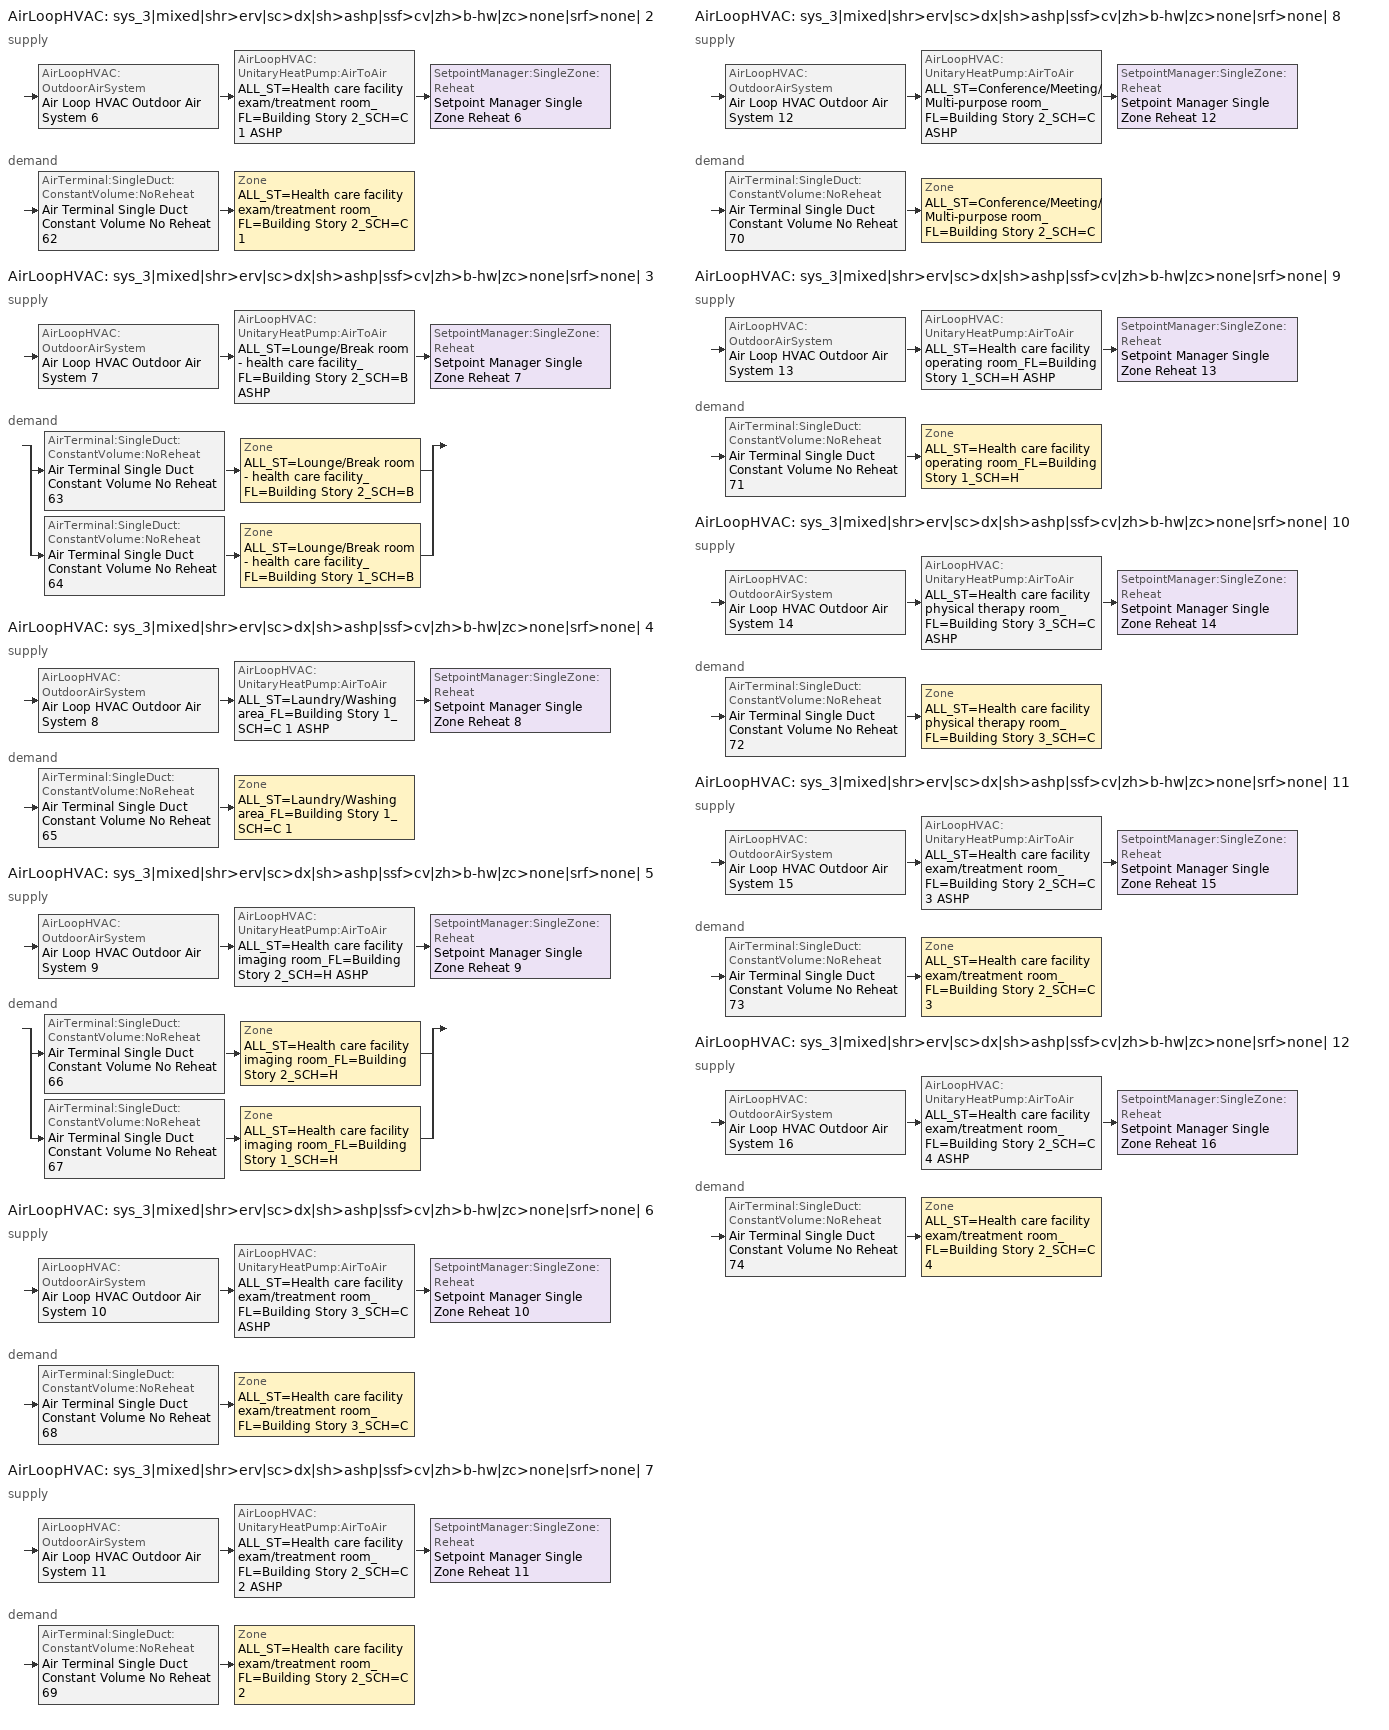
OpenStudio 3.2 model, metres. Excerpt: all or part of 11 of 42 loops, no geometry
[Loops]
AirLoopHVAC 'sys_3|mixed|shr>erv|sc>dx|sh>ashp|ssf>cv|zh>b-hw|zc>none|srf>none| 2'
 supply: AirLoopHVAC:OutdoorAirSystem 'Air Loop HVAC Outdoor Air System 6' > AirLoopHVAC:UnitaryHeatPump:AirToAir 'ALL_ST=Health care facility exam/treatment room_FL=Building Story 2_SCH=C 1 ASHP' > SetpointManager:SingleZone:Reheat 'Setpoint Manager Single Zone Reheat 6'
 demand: AirTerminal:SingleDuct:ConstantVolume:NoReheat 'Air Terminal Single Duct Constant Volume No Reheat 62' > Zone 'ALL_ST=Health care facility exam/treatment room_FL=Building Story 2_SCH=C 1'
AirLoopHVAC 'sys_3|mixed|shr>erv|sc>dx|sh>ashp|ssf>cv|zh>b-hw|zc>none|srf>none| 3'
 supply: AirLoopHVAC:OutdoorAirSystem 'Air Loop HVAC Outdoor Air System 7' > AirLoopHVAC:UnitaryHeatPump:AirToAir 'ALL_ST=Lounge/Break room - health care facility_FL=Building Story 2_SCH=B ASHP' > SetpointManager:SingleZone:Reheat 'Setpoint Manager Single Zone Reheat 7'
 demand: split
  | AirTerminal:SingleDuct:ConstantVolume:NoReheat 'Air Terminal Single Duct Constant Volume No Reheat 63' > Zone 'ALL_ST=Lounge/Break room - health care facility_FL=Building Story 2_SCH=B'
  | AirTerminal:SingleDuct:ConstantVolume:NoReheat 'Air Terminal Single Duct Constant Volume No Reheat 64' > Zone 'ALL_ST=Lounge/Break room - health care facility_FL=Building Story 1_SCH=B'
AirLoopHVAC 'sys_3|mixed|shr>erv|sc>dx|sh>ashp|ssf>cv|zh>b-hw|zc>none|srf>none| 4'
 supply: AirLoopHVAC:OutdoorAirSystem 'Air Loop HVAC Outdoor Air System 8' > AirLoopHVAC:UnitaryHeatPump:AirToAir 'ALL_ST=Laundry/Washing area_FL=Building Story 1_SCH=C 1 ASHP' > SetpointManager:SingleZone:Reheat 'Setpoint Manager Single Zone Reheat 8'
 demand: AirTerminal:SingleDuct:ConstantVolume:NoReheat 'Air Terminal Single Duct Constant Volume No Reheat 65' > Zone 'ALL_ST=Laundry/Washing area_FL=Building Story 1_SCH=C 1'
AirLoopHVAC 'sys_3|mixed|shr>erv|sc>dx|sh>ashp|ssf>cv|zh>b-hw|zc>none|srf>none| 5'
 supply: AirLoopHVAC:OutdoorAirSystem 'Air Loop HVAC Outdoor Air System 9' > AirLoopHVAC:UnitaryHeatPump:AirToAir 'ALL_ST=Health care facility imaging room_FL=Building Story 2_SCH=H ASHP' > SetpointManager:SingleZone:Reheat 'Setpoint Manager Single Zone Reheat 9'
 demand: split
  | AirTerminal:SingleDuct:ConstantVolume:NoReheat 'Air Terminal Single Duct Constant Volume No Reheat 66' > Zone 'ALL_ST=Health care facility imaging room_FL=Building Story 2_SCH=H'
  | AirTerminal:SingleDuct:ConstantVolume:NoReheat 'Air Terminal Single Duct Constant Volume No Reheat 67' > Zone 'ALL_ST=Health care facility imaging room_FL=Building Story 1_SCH=H'
AirLoopHVAC 'sys_3|mixed|shr>erv|sc>dx|sh>ashp|ssf>cv|zh>b-hw|zc>none|srf>none| 6'
 supply: AirLoopHVAC:OutdoorAirSystem 'Air Loop HVAC Outdoor Air System 10' > AirLoopHVAC:UnitaryHeatPump:AirToAir 'ALL_ST=Health care facility exam/treatment room_FL=Building Story 3_SCH=C ASHP' > SetpointManager:SingleZone:Reheat 'Setpoint Manager Single Zone Reheat 10'
 demand: AirTerminal:SingleDuct:ConstantVolume:NoReheat 'Air Terminal Single Duct Constant Volume No Reheat 68' > Zone 'ALL_ST=Health care facility exam/treatment room_FL=Building Story 3_SCH=C'
AirLoopHVAC 'sys_3|mixed|shr>erv|sc>dx|sh>ashp|ssf>cv|zh>b-hw|zc>none|srf>none| 7'
 supply: AirLoopHVAC:OutdoorAirSystem 'Air Loop HVAC Outdoor Air System 11' > AirLoopHVAC:UnitaryHeatPump:AirToAir 'ALL_ST=Health care facility exam/treatment room_FL=Building Story 2_SCH=C 2 ASHP' > SetpointManager:SingleZone:Reheat 'Setpoint Manager Single Zone Reheat 11'
 demand: AirTerminal:SingleDuct:ConstantVolume:NoReheat 'Air Terminal Single Duct Constant Volume No Reheat 69' > Zone 'ALL_ST=Health care facility exam/treatment room_FL=Building Story 2_SCH=C 2'
AirLoopHVAC 'sys_3|mixed|shr>erv|sc>dx|sh>ashp|ssf>cv|zh>b-hw|zc>none|srf>none| 8'
 supply: AirLoopHVAC:OutdoorAirSystem 'Air Loop HVAC Outdoor Air System 12' > AirLoopHVAC:UnitaryHeatPump:AirToAir 'ALL_ST=Conference/Meeting/Multi-purpose room_FL=Building Story 2_SCH=C ASHP' > SetpointManager:SingleZone:Reheat 'Setpoint Manager Single Zone Reheat 12'
 demand: AirTerminal:SingleDuct:ConstantVolume:NoReheat 'Air Terminal Single Duct Constant Volume No Reheat 70' > Zone 'ALL_ST=Conference/Meeting/Multi-purpose room_FL=Building Story 2_SCH=C'
AirLoopHVAC 'sys_3|mixed|shr>erv|sc>dx|sh>ashp|ssf>cv|zh>b-hw|zc>none|srf>none| 9'
 supply: AirLoopHVAC:OutdoorAirSystem 'Air Loop HVAC Outdoor Air System 13' > AirLoopHVAC:UnitaryHeatPump:AirToAir 'ALL_ST=Health care facility operating room_FL=Building Story 1_SCH=H ASHP' > SetpointManager:SingleZone:Reheat 'Setpoint Manager Single Zone Reheat 13'
 demand: AirTerminal:SingleDuct:ConstantVolume:NoReheat 'Air Terminal Single Duct Constant Volume No Reheat 71' > Zone 'ALL_ST=Health care facility operating room_FL=Building Story 1_SCH=H'
AirLoopHVAC 'sys_3|mixed|shr>erv|sc>dx|sh>ashp|ssf>cv|zh>b-hw|zc>none|srf>none| 10'
 supply: AirLoopHVAC:OutdoorAirSystem 'Air Loop HVAC Outdoor Air System 14' > AirLoopHVAC:UnitaryHeatPump:AirToAir 'ALL_ST=Health care facility physical therapy room_FL=Building Story 3_SCH=C ASHP' > SetpointManager:SingleZone:Reheat 'Setpoint Manager Single Zone Reheat 14'
 demand: AirTerminal:SingleDuct:ConstantVolume:NoReheat 'Air Terminal Single Duct Constant Volume No Reheat 72' > Zone 'ALL_ST=Health care facility physical therapy room_FL=Building Story 3_SCH=C'
AirLoopHVAC 'sys_3|mixed|shr>erv|sc>dx|sh>ashp|ssf>cv|zh>b-hw|zc>none|srf>none| 11'
 supply: AirLoopHVAC:OutdoorAirSystem 'Air Loop HVAC Outdoor Air System 15' > AirLoopHVAC:UnitaryHeatPump:AirToAir 'ALL_ST=Health care facility exam/treatment room_FL=Building Story 2_SCH=C 3 ASHP' > SetpointManager:SingleZone:Reheat 'Setpoint Manager Single Zone Reheat 15'
 demand: AirTerminal:SingleDuct:ConstantVolume:NoReheat 'Air Terminal Single Duct Constant Volume No Reheat 73' > Zone 'ALL_ST=Health care facility exam/treatment room_FL=Building Story 2_SCH=C 3'
AirLoopHVAC 'sys_3|mixed|shr>erv|sc>dx|sh>ashp|ssf>cv|zh>b-hw|zc>none|srf>none| 12'
 supply: AirLoopHVAC:OutdoorAirSystem 'Air Loop HVAC Outdoor Air System 16' > AirLoopHVAC:UnitaryHeatPump:AirToAir 'ALL_ST=Health care facility exam/treatment room_FL=Building Story 2_SCH=C 4 ASHP' > SetpointManager:SingleZone:Reheat 'Setpoint Manager Single Zone Reheat 16'
 demand: AirTerminal:SingleDuct:ConstantVolume:NoReheat 'Air Terminal Single Duct Constant Volume No Reheat 74' > Zone 'ALL_ST=Health care facility exam/treatment room_FL=Building Story 2_SCH=C 4'
[Sizing:Zone] Zone Cooling Design Supply Air Temperature Input Method=TemperatureDifference; Zone Cooling Design Supply Air Temperature {C}=14; Zone Cooling Design Supply Air Temperature Difference {deltaC}=11; Zone Heating Design Supply Air Temperature Input Method=TemperatureDifference; Zone Heating Design Supply Air Temperature {C}=40; Zone Heating Design Supply Air Temperature Difference {deltaC}=21; Zone Cooling Design Supply Air Humidity Ratio {kg-H2O/kg-air}=0.0085; Zone Heating Design Supply Air Humidity Ratio {kg-H2O/kg-air}=0.008; Zone Heating Sizing Factor=1.3; Zone Cooling Sizing Factor=1; Cooling Design Air Flow Method=DesignDay; Heating Design Air Flow Method=DesignDay; Account for Dedicated Outdoor Air System=No; Dedicated Outdoor Air System Control Strategy=NeutralSupplyAir; Dedicated Outdoor Air Low Setpoint Temperature for Design {C}=autosize; Dedicated Outdoor Air High Setpoint Temperature for Design {C}=autosize
ALL_ST=Health care facility exam/treatment room_FL=Building Story 2_SCH=C 1; ALL_ST=Lounge/Break room - health care facility_FL=Building Story 2_SCH=B; ALL_ST=Laundry/Washing area_FL=Building Story 1_SCH=C 1; ALL_ST=Health care facility imaging room_FL=Building Story 2_SCH=H; ALL_ST=Health care facility exam/treatment room_FL=Building Story 3_SCH=C; ALL_ST=Health care facility exam/treatment room_FL=Building Story 2_SCH=C 2; ALL_ST=Conference/Meeting/Multi-purpose room_FL=Building Story 2_SCH=C; ALL_ST=Lounge/Break room - health care facility_FL=Building Story 1_SCH=B; ALL_ST=Health care facility operating room_FL=Building Story 1_SCH=H; ALL_ST=Health care facility physical therapy room_FL=Building Story 3_SCH=C; ALL_ST=Health care facility exam/treatment room_FL=Building Story 2_SCH=C 3; ALL_ST=Health care facility exam/treatment room_FL=Building Story 2_SCH=C 4; ALL_ST=Health care facility imaging room_FL=Building Story 1_SCH=H
[Zone equipment]
ALL_ST=Health care facility exam/treatment room_FL=Building Story 2_SCH=C 1: Zone HVAC Baseboard Convective Water 62, Air Terminal Single Duct Constant Volume No Reheat 62
ALL_ST=Lounge/Break room - health care facility_FL=Building Story 2_SCH=B: Zone HVAC Baseboard Convective Water 63, Air Terminal Single Duct Constant Volume No Reheat 63
ALL_ST=Laundry/Washing area_FL=Building Story 1_SCH=C 1: Zone HVAC Baseboard Convective Water 65, Air Terminal Single Duct Constant Volume No Reheat 65
ALL_ST=Health care facility imaging room_FL=Building Story 2_SCH=H: Zone HVAC Baseboard Convective Water 66, Air Terminal Single Duct Constant Volume No Reheat 66
ALL_ST=Health care facility exam/treatment room_FL=Building Story 3_SCH=C: Zone HVAC Baseboard Convective Water 68, Air Terminal Single Duct Constant Volume No Reheat 68
ALL_ST=Health care facility exam/treatment room_FL=Building Story 2_SCH=C 2: Zone HVAC Baseboard Convective Water 69, Air Terminal Single Duct Constant Volume No Reheat 69
ALL_ST=Conference/Meeting/Multi-purpose room_FL=Building Story 2_SCH=C: Zone HVAC Baseboard Convective Water 70, Air Terminal Single Duct Constant Volume No Reheat 70
ALL_ST=Lounge/Break room - health care facility_FL=Building Story 1_SCH=B: Zone HVAC Baseboard Convective Water 64, Air Terminal Single Duct Constant Volume No Reheat 64
ALL_ST=Health care facility operating room_FL=Building Story 1_SCH=H: Zone HVAC Baseboard Convective Water 71, Air Terminal Single Duct Constant Volume No Reheat 71
ALL_ST=Health care facility physical therapy room_FL=Building Story 3_SCH=C: Zone HVAC Baseboard Convective Water 72, Air Terminal Single Duct Constant Volume No Reheat 72
ALL_ST=Health care facility exam/treatment room_FL=Building Story 2_SCH=C 3: Zone HVAC Baseboard Convective Water 73, Air Terminal Single Duct Constant Volume No Reheat 73
ALL_ST=Health care facility exam/treatment room_FL=Building Story 2_SCH=C 4: Zone HVAC Baseboard Convective Water 74, Air Terminal Single Duct Constant Volume No Reheat 74
ALL_ST=Health care facility imaging room_FL=Building Story 1_SCH=H: Zone HVAC Baseboard Convective Water 67, Air Terminal Single Duct Constant Volume No Reheat 67
[AirLoopHVAC] Design Supply Air Flow Rate {m3/s}=autosize; Design Return Air Flow Fraction of Supply Air Flow=1
Name | Availability Schedule
sys_3|mixed|shr>erv|sc>dx|sh>ashp|ssf>cv|zh>b-hw|zc>none|srf>none| 2 | sys_3|mixed|shr>none|sc>dx|sh>ashp|ssf>cv|zh>b-hw|zc>none|srf>none| 2 Occ Sch
sys_3|mixed|shr>erv|sc>dx|sh>ashp|ssf>cv|zh>b-hw|zc>none|srf>none| 3 | sys_3|mixed|shr>none|sc>dx|sh>ashp|ssf>cv|zh>b-hw|zc>none|srf>none| 3 Occ Sch
sys_3|mixed|shr>erv|sc>dx|sh>ashp|ssf>cv|zh>b-hw|zc>none|srf>none| 4 | sys_3|mixed|shr>none|sc>dx|sh>ashp|ssf>cv|zh>b-hw|zc>none|srf>none| 4 Occ Sch
sys_3|mixed|shr>erv|sc>dx|sh>ashp|ssf>cv|zh>b-hw|zc>none|srf>none| 5 | sys_3|mixed|shr>none|sc>dx|sh>ashp|ssf>cv|zh>b-hw|zc>none|srf>none| 5 Occ Sch
sys_3|mixed|shr>erv|sc>dx|sh>ashp|ssf>cv|zh>b-hw|zc>none|srf>none| 6 | sys_3|mixed|shr>none|sc>dx|sh>ashp|ssf>cv|zh>b-hw|zc>none|srf>none| 6 Occ Sch
sys_3|mixed|shr>erv|sc>dx|sh>ashp|ssf>cv|zh>b-hw|zc>none|srf>none| 7 | sys_3|mixed|shr>none|sc>dx|sh>ashp|ssf>cv|zh>b-hw|zc>none|srf>none| 7 Occ Sch
sys_3|mixed|shr>erv|sc>dx|sh>ashp|ssf>cv|zh>b-hw|zc>none|srf>none| 8 | sys_3|mixed|shr>none|sc>dx|sh>ashp|ssf>cv|zh>b-hw|zc>none|srf>none| 8 Occ Sch
sys_3|mixed|shr>erv|sc>dx|sh>ashp|ssf>cv|zh>b-hw|zc>none|srf>none| 9 | sys_3|mixed|shr>none|sc>dx|sh>ashp|ssf>cv|zh>b-hw|zc>none|srf>none| 9 Occ Sch
sys_3|mixed|shr>erv|sc>dx|sh>ashp|ssf>cv|zh>b-hw|zc>none|srf>none| 10 | sys_3|mixed|shr>none|sc>dx|sh>ashp|ssf>cv|zh>b-hw|zc>none|srf>none| 10 Occ Sch
sys_3|mixed|shr>erv|sc>dx|sh>ashp|ssf>cv|zh>b-hw|zc>none|srf>none| 11 | sys_3|mixed|shr>none|sc>dx|sh>ashp|ssf>cv|zh>b-hw|zc>none|srf>none| 11 Occ Sch
sys_3|mixed|shr>erv|sc>dx|sh>ashp|ssf>cv|zh>b-hw|zc>none|srf>none| 12 | sys_3|mixed|shr>none|sc>dx|sh>ashp|ssf>cv|zh>b-hw|zc>none|srf>none| 12 Occ Sch
[Sizing:System] Type of Load to Size On=Sensible; Design Outdoor Air Flow Rate {m3/s}=Autosize; Central Heating Maximum System Air Flow Ratio=1; Preheat Design Temperature {C}=7; Preheat Design Humidity Ratio {kg-H2O/kg-Air}=0.008; Precool Design Temperature {C}=13; Precool Design Humidity Ratio {kg-H2O/kg-Air}=0.008; Central Cooling Design Supply Air Temperature {C}=13; Central Heating Design Supply Air Temperature {C}=43; Sizing Option=NonCoincident; 100% Outdoor Air in Cooling=No; 100% Outdoor Air in Heating=No; Central Cooling Design Supply Air Humidity Ratio {kg-H2O/kg-Air}=0.0085; Central Heating Design Supply Air Humidity Ratio {kg-H2O/kg-Air}=0.008; Cooling Design Air Flow Method=DesignDay; Cooling Design Air Flow Rate {m3/s}=0; Heating Design Air Flow Method=DesignDay; Heating Design Air Flow Rate {m3/s}=0; System Outdoor Air Method=ZoneSum; Zone Maximum Outdoor Air Fraction=1; Cooling Supply Air Flow Rate Per Floor Area {m3/s-m2}=0.00996765; Cooling Fraction of Autosized Cooling Supply Air Flow Rate=1; Cooling Supply Air Flow Rate Per Unit Cooling Capacity {m3/s-W}=3.94755e-05; Heating Supply Air Flow Rate Per Floor Area {m3/s-m2}=0.00996765; Heating Fraction of Autosized Heating Supply Air Flow Rate=1; Heating Fraction of Autosized Cooling Supply Air Flow Rate=1; Heating Supply Air Flow Rate Per Unit Heating Capacity {m3/s-W}=3.15882e-05; Cooling Design Capacity Method=CoolingDesignCapacity; Cooling Design Capacity {W}=autosize; Cooling Design Capacity Per Floor Area {W/m2}=234.7; Fraction of Autosized Cooling Design Capacity=1; Heating Design Capacity Method=HeatingDesignCapacity; Heating Design Capacity {W}=autosize; Heating Design Capacity Per Floor Area {W/m2}=157; Fraction of Autosized Heating Design Capacity=1; Central Cooling Capacity Control Method=OnOff
sys_3|mixed|shr>erv|sc>dx|sh>ashp|ssf>cv|zh>b-hw|zc>none|srf>none| 2; sys_3|mixed|shr>erv|sc>dx|sh>ashp|ssf>cv|zh>b-hw|zc>none|srf>none| 3; sys_3|mixed|shr>erv|sc>dx|sh>ashp|ssf>cv|zh>b-hw|zc>none|srf>none| 4; sys_3|mixed|shr>erv|sc>dx|sh>ashp|ssf>cv|zh>b-hw|zc>none|srf>none| 5; sys_3|mixed|shr>erv|sc>dx|sh>ashp|ssf>cv|zh>b-hw|zc>none|srf>none| 6; sys_3|mixed|shr>erv|sc>dx|sh>ashp|ssf>cv|zh>b-hw|zc>none|srf>none| 7; sys_3|mixed|shr>erv|sc>dx|sh>ashp|ssf>cv|zh>b-hw|zc>none|srf>none| 8; sys_3|mixed|shr>erv|sc>dx|sh>ashp|ssf>cv|zh>b-hw|zc>none|srf>none| 9; sys_3|mixed|shr>erv|sc>dx|sh>ashp|ssf>cv|zh>b-hw|zc>none|srf>none| 10; sys_3|mixed|shr>erv|sc>dx|sh>ashp|ssf>cv|zh>b-hw|zc>none|srf>none| 11; sys_3|mixed|shr>erv|sc>dx|sh>ashp|ssf>cv|zh>b-hw|zc>none|srf>none| 12
[Fan:OnOff] Availability Schedule=Always On Discrete; Fan Total Efficiency=0.39975; Pressure Rise {Pa}=622.722; Maximum Flow Rate {m3/s}=autosize; Motor Efficiency=0.615; Motor In Airstream Fraction=1
Name | Fan Power Ratio Function of Speed Ratio Curve | Fan Efficiency Ratio Function of Speed Ratio Curve
Fan On Off 6 | Fan On Off Power Curve 5 | Fan On Off Efficiency Curve 5
Fan On Off 7 | Fan On Off Power Curve 6 | Fan On Off Efficiency Curve 6
Fan On Off 8 | Fan On Off Power Curve 7 | Fan On Off Efficiency Curve 7
Fan On Off 9 | Fan On Off Power Curve 8 | Fan On Off Efficiency Curve 8
Fan On Off 10 | Fan On Off Power Curve 9 | Fan On Off Efficiency Curve 9
Fan On Off 11 | Fan On Off Power Curve 10 | Fan On Off Efficiency Curve 10
Fan On Off 12 | Fan On Off Power Curve 11 | Fan On Off Efficiency Curve 11
Fan On Off 13 | Fan On Off Power Curve 12 | Fan On Off Efficiency Curve 12
Fan On Off 14 | Fan On Off Power Curve 13 | Fan On Off Efficiency Curve 13
Fan On Off 15 | Fan On Off Power Curve 14 | Fan On Off Efficiency Curve 14
Fan On Off 16 | Fan On Off Power Curve 15 | Fan On Off Efficiency Curve 15
[Coil:Cooling:DX:SingleSpeed] Availability Schedule=Always On Discrete; Rated Total Cooling Capacity {W}=autosize; Rated Sensible Heat Ratio=autosize; Rated COP {W/W}=3.46588; Rated Air Flow Rate {m3/s}=autosize; Rated Evaporator Fan Power Per Volume Flow Rate {W/(m3/s)}=773.3; Total Cooling Capacity Function of Temperature Curve=DXCOOL-NECB2011-REF-CAPFT; Total Cooling Capacity Function of Flow Fraction Curve=DXCOOL-NECB2011-REF-CAPFFLOW; Energy Input Ratio Function of Temperature Curve=DXCOOL-NECB2011-REF-COOLEIRFT; Energy Input Ratio Function of Flow Fraction Curve=DXCOOL-NECB2011-REF-COOLEIRFFLOW; Part Load Fraction Correlation Curve=DXCOOL-NECB2011-REF-COOLPLFFPLR; Minimum Outdoor Dry-Bulb Temperature for Compressor Operation {C}=-25; Condenser Type=AirCooled; Evaporative Condenser Effectiveness=0; Evaporative Condenser Air Flow Rate {m3/s}=Autosize; Evaporative Condenser Pump Rated Power Consumption {W}=Autosize; Crankcase Heater Capacity {W}=0; Maximum Outdoor Dry-Bulb Temperature for Crankcase Heater Operation {C}=0; Basin Heater Capacity {W/K}=0; Basin Heater Setpoint Temperature {C}=10
CoilCoolingDXSingleSpeed_dx 5 4kBtu/hr 10.0EER; CoilCoolingDXSingleSpeed_dx 6 35kBtu/hr 10.0EER; CoilCoolingDXSingleSpeed_dx 7 1kBtu/hr 10.0EER; CoilCoolingDXSingleSpeed_dx 8 18kBtu/hr 10.0EER; CoilCoolingDXSingleSpeed_dx 9 9kBtu/hr 10.0EER; CoilCoolingDXSingleSpeed_dx 10 24kBtu/hr 10.0EER; CoilCoolingDXSingleSpeed_dx 11 12kBtu/hr 10.0EER; CoilCoolingDXSingleSpeed_dx 12 5kBtu/hr 10.0EER; CoilCoolingDXSingleSpeed_dx 13 40kBtu/hr 10.0EER; CoilCoolingDXSingleSpeed_dx 14 3kBtu/hr 10.0EER; CoilCoolingDXSingleSpeed_dx 15 16kBtu/hr 10.0EER
[Coil:Heating:DX:SingleSpeed] Availability Schedule=Always On Discrete; Rated Air Flow Rate {m3/s}=Autosize; Rated Supply Fan Power Per Volume Flow Rate {W/(m3/s)}=773.3; Total Heating Capacity Function of Temperature Curve=DXHEAT-NECB2011-REF-CAPFT; Total Heating Capacity Function of Flow Fraction Curve=DXHEAT-NECB2011-REF-CAPFFLOW; Energy Input Ratio Function of Temperature Curve=DXHEAT-NECB2011-REF-EIRFT; Energy Input Ratio Function of Flow Fraction Curve=DXHEAT-NECB2011-REF-EIRFFLOW; Part Load Fraction Correlation Curve=DXHEAT-NECB2011-REF-PLFFPLR; Minimum Outdoor Dry-Bulb Temperature for Compressor Operation {C}=-10; Defrost Strategy=Resistive; Defrost Control=Timed; Defrost Time Period Fraction=0.166667; Resistive Defrost Heater Capacity {W}=2000
Name | Rated Total Heating Capacity {W} | Rated COP {W/W}
CoilHeatingDXSingleSpeed_dx 5 3 Clg kBtu/hr 3.1COPH | 767.012 | 3.2934
CoilHeatingDXSingleSpeed_dx 6 25 Clg kBtu/hr 3.1COPH | 7470.28 | 3.30389
CoilHeatingDXSingleSpeed_dx 7 1 Clg kBtu/hr 3.1COPH | 206.577 | 3.29252
CoilHeatingDXSingleSpeed_dx 8 13 Clg kBtu/hr 3.1COPH | 3791.73 | 3.29814
CoilHeatingDXSingleSpeed_dx 9 6 Clg kBtu/hr 3.1COPH | 1886.21 | 3.29515
CoilHeatingDXSingleSpeed_dx 10 18 Clg kBtu/hr 3.1COPH | 5178.82 | 3.30031
CoilHeatingDXSingleSpeed_dx 11 9 Clg kBtu/hr 3.1COPH | 2612.98 | 3.29629
CoilHeatingDXSingleSpeed_dx 12 3 Clg kBtu/hr 3.1COPH | 967.741 | 3.29371
CoilHeatingDXSingleSpeed_dx 13 29 Clg kBtu/hr 3.1COPH | 8583.44 | 3.30564
CoilHeatingDXSingleSpeed_dx 14 2 Clg kBtu/hr 3.1COPH | 691.061 | 3.29328
CoilHeatingDXSingleSpeed_dx 15 12 Clg kBtu/hr 3.1COPH | 3416.34 | 3.29755
[Controller:OutdoorAir] Minimum Outdoor Air Flow Rate {m3/s}=autosize; Maximum Outdoor Air Flow Rate {m3/s}=Autosize; Economizer Control Type=NoEconomizer; Economizer Control Action Type=ModulateFlow; Economizer Maximum Limit Dry-Bulb Temperature {C}=28; Economizer Maximum Limit Enthalpy {J/kg}=64000; Economizer Minimum Limit Dry-Bulb Temperature {C}=-100; Lockout Type=NoLockout; Minimum Limit Type=FixedMinimum; High Humidity Control=No; Heat Recovery Bypass Control Type=BypassWhenOAFlowGreaterThanMinimum
Name | Minimum Outdoor Air Schedule | Controller Mechanical Ventilation
Controller Outdoor Air 6 | sys_3|mixed|shr>none|sc>dx|sh>ashp|ssf>cv|zh>b-hw|zc>none|srf>none| 2 Occ Sch | Controller Mechanical Ventilation 6
Controller Outdoor Air 7 | sys_3|mixed|shr>none|sc>dx|sh>ashp|ssf>cv|zh>b-hw|zc>none|srf>none| 3 Occ Sch | Controller Mechanical Ventilation 7
Controller Outdoor Air 8 | sys_3|mixed|shr>none|sc>dx|sh>ashp|ssf>cv|zh>b-hw|zc>none|srf>none| 4 Occ Sch | Controller Mechanical Ventilation 8
Controller Outdoor Air 9 | sys_3|mixed|shr>none|sc>dx|sh>ashp|ssf>cv|zh>b-hw|zc>none|srf>none| 5 Occ Sch | Controller Mechanical Ventilation 9
Controller Outdoor Air 10 | sys_3|mixed|shr>none|sc>dx|sh>ashp|ssf>cv|zh>b-hw|zc>none|srf>none| 6 Occ Sch | Controller Mechanical Ventilation 10
Controller Outdoor Air 11 | sys_3|mixed|shr>none|sc>dx|sh>ashp|ssf>cv|zh>b-hw|zc>none|srf>none| 7 Occ Sch | Controller Mechanical Ventilation 11
Controller Outdoor Air 12 | sys_3|mixed|shr>none|sc>dx|sh>ashp|ssf>cv|zh>b-hw|zc>none|srf>none| 8 Occ Sch | Controller Mechanical Ventilation 12
Controller Outdoor Air 13 | sys_3|mixed|shr>none|sc>dx|sh>ashp|ssf>cv|zh>b-hw|zc>none|srf>none| 9 Occ Sch | Controller Mechanical Ventilation 13
Controller Outdoor Air 14 | sys_3|mixed|shr>none|sc>dx|sh>ashp|ssf>cv|zh>b-hw|zc>none|srf>none| 10 Occ Sch | Controller Mechanical Ventilation 14
Controller Outdoor Air 15 | sys_3|mixed|shr>none|sc>dx|sh>ashp|ssf>cv|zh>b-hw|zc>none|srf>none| 11 Occ Sch | Controller Mechanical Ventilation 15
Controller Outdoor Air 16 | sys_3|mixed|shr>none|sc>dx|sh>ashp|ssf>cv|zh>b-hw|zc>none|srf>none| 12 Occ Sch | Controller Mechanical Ventilation 16
[Controller:MechanicalVentilation] Availability Schedule=Always On Discrete; System Outdoor Air Method=ZoneSum
Controller Mechanical Ventilation 6; Controller Mechanical Ventilation 7; Controller Mechanical Ventilation 8; Controller Mechanical Ventilation 9; Controller Mechanical Ventilation 10; Controller Mechanical Ventilation 11; Controller Mechanical Ventilation 12; Controller Mechanical Ventilation 13; Controller Mechanical Ventilation 14; Controller Mechanical Ventilation 15; Controller Mechanical Ventilation 16
[AirLoopHVAC:OutdoorAirSystem]
Name | Controller
Air Loop HVAC Outdoor Air System 6 | Controller Outdoor Air 6
Air Loop HVAC Outdoor Air System 7 | Controller Outdoor Air 7
Air Loop HVAC Outdoor Air System 8 | Controller Outdoor Air 8
Air Loop HVAC Outdoor Air System 9 | Controller Outdoor Air 9
Air Loop HVAC Outdoor Air System 10 | Controller Outdoor Air 10
Air Loop HVAC Outdoor Air System 11 | Controller Outdoor Air 11
Air Loop HVAC Outdoor Air System 12 | Controller Outdoor Air 12
Air Loop HVAC Outdoor Air System 13 | Controller Outdoor Air 13
Air Loop HVAC Outdoor Air System 14 | Controller Outdoor Air 14
Air Loop HVAC Outdoor Air System 15 | Controller Outdoor Air 15
Air Loop HVAC Outdoor Air System 16 | Controller Outdoor Air 16
[Coil:Heating:Gas] Availability Schedule=Always On Discrete; Gas Burner Efficiency=0.924; Nominal Capacity {W}=AutoSize; Parasitic Electric Load {W}=0; Part Load Fraction Correlation Curve=FURNACE-EFFPLR-NECB2011; Parasitic Gas Load {W}=0
Coil Heating Gas 6; Coil Heating Gas 7; Coil Heating Gas 8; Coil Heating Gas 9; Coil Heating Gas 10; Coil Heating Gas 11; Coil Heating Gas 12; Coil Heating Gas 13; Coil Heating Gas 14; Coil Heating Gas 15; Coil Heating Gas 16
[AirLoopHVAC:UnitaryHeatPump:AirToAir] Availability Schedule=Always On Discrete; Supply Air Flow Rate During Cooling Operation {m3/s}=Autosize; Supply Air Flow Rate During Heating Operation {m3/s}=Autosize; Maximum Supply Air Temperature from Supplemental Heater {C}=Autosize
Name | Controlling Zone or Thermostat Location | Supply Air Fan | Heating Coil | Cooling Coil | Supplemental Heating Coil | Supply Air Fan Operating Mode Schedule
ALL_ST=Health care facility exam/treatment room_FL=Building Story 2_SCH=C 1 ASHP | ALL_ST=Health care facility exam/treatment room_FL=Building Story 2_SCH=C 1 | Fan On Off 6 | CoilHeatingDXSingleSpeed_dx 5 3 Clg kBtu/hr 3.1COPH | CoilCoolingDXSingleSpeed_dx 5 4kBtu/hr 10.0EER | Coil Heating Gas 6 | sys_3|mixed|shr>none|sc>dx|sh>ashp|ssf>cv|zh>b-hw|zc>none|srf>none| 2 Occ Sch
ALL_ST=Lounge/Break room - health care facility_FL=Building Story 2_SCH=B ASHP | ALL_ST=Lounge/Break room - health care facility_FL=Building Story 2_SCH=B | Fan On Off 7 | CoilHeatingDXSingleSpeed_dx 6 25 Clg kBtu/hr 3.1COPH | CoilCoolingDXSingleSpeed_dx 6 35kBtu/hr 10.0EER | Coil Heating Gas 7 | sys_3|mixed|shr>none|sc>dx|sh>ashp|ssf>cv|zh>b-hw|zc>none|srf>none| 3 Occ Sch
ALL_ST=Laundry/Washing area_FL=Building Story 1_SCH=C 1 ASHP | ALL_ST=Laundry/Washing area_FL=Building Story 1_SCH=C 1 | Fan On Off 8 | CoilHeatingDXSingleSpeed_dx 7 1 Clg kBtu/hr 3.1COPH | CoilCoolingDXSingleSpeed_dx 7 1kBtu/hr 10.0EER | Coil Heating Gas 8 | sys_3|mixed|shr>none|sc>dx|sh>ashp|ssf>cv|zh>b-hw|zc>none|srf>none| 4 Occ Sch
ALL_ST=Health care facility imaging room_FL=Building Story 2_SCH=H ASHP | ALL_ST=Health care facility imaging room_FL=Building Story 2_SCH=H | Fan On Off 9 | CoilHeatingDXSingleSpeed_dx 8 13 Clg kBtu/hr 3.1COPH | CoilCoolingDXSingleSpeed_dx 8 18kBtu/hr 10.0EER | Coil Heating Gas 9 | sys_3|mixed|shr>none|sc>dx|sh>ashp|ssf>cv|zh>b-hw|zc>none|srf>none| 5 Occ Sch
ALL_ST=Health care facility exam/treatment room_FL=Building Story 3_SCH=C ASHP | ALL_ST=Health care facility exam/treatment room_FL=Building Story 3_SCH=C | Fan On Off 10 | CoilHeatingDXSingleSpeed_dx 9 6 Clg kBtu/hr 3.1COPH | CoilCoolingDXSingleSpeed_dx 9 9kBtu/hr 10.0EER | Coil Heating Gas 10 | sys_3|mixed|shr>none|sc>dx|sh>ashp|ssf>cv|zh>b-hw|zc>none|srf>none| 6 Occ Sch
ALL_ST=Health care facility exam/treatment room_FL=Building Story 2_SCH=C 2 ASHP | ALL_ST=Health care facility exam/treatment room_FL=Building Story 2_SCH=C 2 | Fan On Off 11 | CoilHeatingDXSingleSpeed_dx 10 18 Clg kBtu/hr 3.1COPH | CoilCoolingDXSingleSpeed_dx 10 24kBtu/hr 10.0EER | Coil Heating Gas 11 | sys_3|mixed|shr>none|sc>dx|sh>ashp|ssf>cv|zh>b-hw|zc>none|srf>none| 7 Occ Sch
ALL_ST=Conference/Meeting/Multi-purpose room_FL=Building Story 2_SCH=C ASHP | ALL_ST=Conference/Meeting/Multi-purpose room_FL=Building Story 2_SCH=C | Fan On Off 12 | CoilHeatingDXSingleSpeed_dx 11 9 Clg kBtu/hr 3.1COPH | CoilCoolingDXSingleSpeed_dx 11 12kBtu/hr 10.0EER | Coil Heating Gas 12 | sys_3|mixed|shr>none|sc>dx|sh>ashp|ssf>cv|zh>b-hw|zc>none|srf>none| 8 Occ Sch
ALL_ST=Health care facility operating room_FL=Building Story 1_SCH=H ASHP | ALL_ST=Health care facility operating room_FL=Building Story 1_SCH=H | Fan On Off 13 | CoilHeatingDXSingleSpeed_dx 12 3 Clg kBtu/hr 3.1COPH | CoilCoolingDXSingleSpeed_dx 12 5kBtu/hr 10.0EER | Coil Heating Gas 13 | sys_3|mixed|shr>none|sc>dx|sh>ashp|ssf>cv|zh>b-hw|zc>none|srf>none| 9 Occ Sch
ALL_ST=Health care facility physical therapy room_FL=Building Story 3_SCH=C ASHP | ALL_ST=Health care facility physical therapy room_FL=Building Story 3_SCH=C | Fan On Off 14 | CoilHeatingDXSingleSpeed_dx 13 29 Clg kBtu/hr 3.1COPH | CoilCoolingDXSingleSpeed_dx 13 40kBtu/hr 10.0EER | Coil Heating Gas 14 | sys_3|mixed|shr>none|sc>dx|sh>ashp|ssf>cv|zh>b-hw|zc>none|srf>none| 10 Occ Sch
ALL_ST=Health care facility exam/treatment room_FL=Building Story 2_SCH=C 3 ASHP | ALL_ST=Health care facility exam/treatment room_FL=Building Story 2_SCH=C 3 | Fan On Off 15 | CoilHeatingDXSingleSpeed_dx 14 2 Clg kBtu/hr 3.1COPH | CoilCoolingDXSingleSpeed_dx 14 3kBtu/hr 10.0EER | Coil Heating Gas 15 | sys_3|mixed|shr>none|sc>dx|sh>ashp|ssf>cv|zh>b-hw|zc>none|srf>none| 11 Occ Sch
ALL_ST=Health care facility exam/treatment room_FL=Building Story 2_SCH=C 4 ASHP | ALL_ST=Health care facility exam/treatment room_FL=Building Story 2_SCH=C 4 | Fan On Off 16 | CoilHeatingDXSingleSpeed_dx 15 12 Clg kBtu/hr 3.1COPH | CoilCoolingDXSingleSpeed_dx 15 16kBtu/hr 10.0EER | Coil Heating Gas 16 | sys_3|mixed|shr>none|sc>dx|sh>ashp|ssf>cv|zh>b-hw|zc>none|srf>none| 12 Occ Sch
[SetpointManager:SingleZone:Reheat] Minimum Supply Air Temperature {C}=13; Maximum Supply Air Temperature {C}=43
Name | Control Zone
Setpoint Manager Single Zone Reheat 6 | ALL_ST=Health care facility exam/treatment room_FL=Building Story 2_SCH=C 1
Setpoint Manager Single Zone Reheat 7 | ALL_ST=Lounge/Break room - health care facility_FL=Building Story 2_SCH=B
Setpoint Manager Single Zone Reheat 8 | ALL_ST=Laundry/Washing area_FL=Building Story 1_SCH=C 1
Setpoint Manager Single Zone Reheat 9 | ALL_ST=Health care facility imaging room_FL=Building Story 2_SCH=H
Setpoint Manager Single Zone Reheat 10 | ALL_ST=Health care facility exam/treatment room_FL=Building Story 3_SCH=C
Setpoint Manager Single Zone Reheat 11 | ALL_ST=Health care facility exam/treatment room_FL=Building Story 2_SCH=C 2
Setpoint Manager Single Zone Reheat 12 | ALL_ST=Conference/Meeting/Multi-purpose room_FL=Building Story 2_SCH=C
Setpoint Manager Single Zone Reheat 13 | ALL_ST=Health care facility operating room_FL=Building Story 1_SCH=H
Setpoint Manager Single Zone Reheat 14 | ALL_ST=Health care facility physical therapy room_FL=Building Story 3_SCH=C
Setpoint Manager Single Zone Reheat 15 | ALL_ST=Health care facility exam/treatment room_FL=Building Story 2_SCH=C 3
Setpoint Manager Single Zone Reheat 16 | ALL_ST=Health care facility exam/treatment room_FL=Building Story 2_SCH=C 4
[AirTerminal:SingleDuct:ConstantVolume:NoReheat] Availability Schedule=Always On Discrete; Maximum Air Flow Rate {m3/s}=AutoSize
Air Terminal Single Duct Constant Volume No Reheat 62; Air Terminal Single Duct Constant Volume No Reheat 63; Air Terminal Single Duct Constant Volume No Reheat 64; Air Terminal Single Duct Constant Volume No Reheat 65; Air Terminal Single Duct Constant Volume No Reheat 66; Air Terminal Single Duct Constant Volume No Reheat 67; Air Terminal Single Duct Constant Volume No Reheat 68; Air Terminal Single Duct Constant Volume No Reheat 69; Air Terminal Single Duct Constant Volume No Reheat 70; Air Terminal Single Duct Constant Volume No Reheat 71; Air Terminal Single Duct Constant Volume No Reheat 72; Air Terminal Single Duct Constant Volume No Reheat 73; Air Terminal Single Duct Constant Volume No Reheat 74
[Schedule:Ruleset]
Name | Default Day Schedule | Summer Design Day Schedule | Winter Design Day Schedule
sys_3|mixed|shr>none|sc>dx|sh>ashp|ssf>cv|zh>b-hw|zc>none|srf>none| 10 Occ Sch | sys_3|mixed|shr>none|sc>dx|sh>ashp|ssf>cv|zh>b-hw|zc>none|srf>none| 10 Occ Sch Default | sys_3|mixed|shr>none|sc>dx|sh>ashp|ssf>cv|zh>b-hw|zc>none|srf>none| 10 Occ Sch Summer Design Day | sys_3|mixed|shr>none|sc>dx|sh>ashp|ssf>cv|zh>b-hw|zc>none|srf>none| 10 Occ Sch Winter Design Day
sys_3|mixed|shr>none|sc>dx|sh>ashp|ssf>cv|zh>b-hw|zc>none|srf>none| 11 Occ Sch | sys_3|mixed|shr>none|sc>dx|sh>ashp|ssf>cv|zh>b-hw|zc>none|srf>none| 11 Occ Sch Default | sys_3|mixed|shr>none|sc>dx|sh>ashp|ssf>cv|zh>b-hw|zc>none|srf>none| 11 Occ Sch Summer Design Day | sys_3|mixed|shr>none|sc>dx|sh>ashp|ssf>cv|zh>b-hw|zc>none|srf>none| 11 Occ Sch Winter Design Day
sys_3|mixed|shr>none|sc>dx|sh>ashp|ssf>cv|zh>b-hw|zc>none|srf>none| 12 Occ Sch | sys_3|mixed|shr>none|sc>dx|sh>ashp|ssf>cv|zh>b-hw|zc>none|srf>none| 12 Occ Sch Default | sys_3|mixed|shr>none|sc>dx|sh>ashp|ssf>cv|zh>b-hw|zc>none|srf>none| 12 Occ Sch Summer Design Day | sys_3|mixed|shr>none|sc>dx|sh>ashp|ssf>cv|zh>b-hw|zc>none|srf>none| 12 Occ Sch Winter Design Day
sys_3|mixed|shr>none|sc>dx|sh>ashp|ssf>cv|zh>b-hw|zc>none|srf>none| 2 Occ Sch | sys_3|mixed|shr>none|sc>dx|sh>ashp|ssf>cv|zh>b-hw|zc>none|srf>none| 2 Occ Sch Default | sys_3|mixed|shr>none|sc>dx|sh>ashp|ssf>cv|zh>b-hw|zc>none|srf>none| 2 Occ Sch Summer Design Day | sys_3|mixed|shr>none|sc>dx|sh>ashp|ssf>cv|zh>b-hw|zc>none|srf>none| 2 Occ Sch Winter Design Day
sys_3|mixed|shr>none|sc>dx|sh>ashp|ssf>cv|zh>b-hw|zc>none|srf>none| 3 Occ Sch | sys_3|mixed|shr>none|sc>dx|sh>ashp|ssf>cv|zh>b-hw|zc>none|srf>none| 3 Occ Sch Default | sys_3|mixed|shr>none|sc>dx|sh>ashp|ssf>cv|zh>b-hw|zc>none|srf>none| 3 Occ Sch Summer Design Day | sys_3|mixed|shr>none|sc>dx|sh>ashp|ssf>cv|zh>b-hw|zc>none|srf>none| 3 Occ Sch Winter Design Day
sys_3|mixed|shr>none|sc>dx|sh>ashp|ssf>cv|zh>b-hw|zc>none|srf>none| 4 Occ Sch | sys_3|mixed|shr>none|sc>dx|sh>ashp|ssf>cv|zh>b-hw|zc>none|srf>none| 4 Occ Sch Default | sys_3|mixed|shr>none|sc>dx|sh>ashp|ssf>cv|zh>b-hw|zc>none|srf>none| 4 Occ Sch Summer Design Day | sys_3|mixed|shr>none|sc>dx|sh>ashp|ssf>cv|zh>b-hw|zc>none|srf>none| 4 Occ Sch Winter Design Day
sys_3|mixed|shr>none|sc>dx|sh>ashp|ssf>cv|zh>b-hw|zc>none|srf>none| 5 Occ Sch | sys_3|mixed|shr>none|sc>dx|sh>ashp|ssf>cv|zh>b-hw|zc>none|srf>none| 5 Occ Sch Default | sys_3|mixed|shr>none|sc>dx|sh>ashp|ssf>cv|zh>b-hw|zc>none|srf>none| 5 Occ Sch Summer Design Day | sys_3|mixed|shr>none|sc>dx|sh>ashp|ssf>cv|zh>b-hw|zc>none|srf>none| 5 Occ Sch Winter Design Day
sys_3|mixed|shr>none|sc>dx|sh>ashp|ssf>cv|zh>b-hw|zc>none|srf>none| 6 Occ Sch | sys_3|mixed|shr>none|sc>dx|sh>ashp|ssf>cv|zh>b-hw|zc>none|srf>none| 6 Occ Sch Default | sys_3|mixed|shr>none|sc>dx|sh>ashp|ssf>cv|zh>b-hw|zc>none|srf>none| 6 Occ Sch Summer Design Day | sys_3|mixed|shr>none|sc>dx|sh>ashp|ssf>cv|zh>b-hw|zc>none|srf>none| 6 Occ Sch Winter Design Day
sys_3|mixed|shr>none|sc>dx|sh>ashp|ssf>cv|zh>b-hw|zc>none|srf>none| 7 Occ Sch | sys_3|mixed|shr>none|sc>dx|sh>ashp|ssf>cv|zh>b-hw|zc>none|srf>none| 7 Occ Sch Default | sys_3|mixed|shr>none|sc>dx|sh>ashp|ssf>cv|zh>b-hw|zc>none|srf>none| 7 Occ Sch Summer Design Day | sys_3|mixed|shr>none|sc>dx|sh>ashp|ssf>cv|zh>b-hw|zc>none|srf>none| 7 Occ Sch Winter Design Day
sys_3|mixed|shr>none|sc>dx|sh>ashp|ssf>cv|zh>b-hw|zc>none|srf>none| 8 Occ Sch | sys_3|mixed|shr>none|sc>dx|sh>ashp|ssf>cv|zh>b-hw|zc>none|srf>none| 8 Occ Sch Default | sys_3|mixed|shr>none|sc>dx|sh>ashp|ssf>cv|zh>b-hw|zc>none|srf>none| 8 Occ Sch Summer Design Day | sys_3|mixed|shr>none|sc>dx|sh>ashp|ssf>cv|zh>b-hw|zc>none|srf>none| 8 Occ Sch Winter Design Day
sys_3|mixed|shr>none|sc>dx|sh>ashp|ssf>cv|zh>b-hw|zc>none|srf>none| 9 Occ Sch | sys_3|mixed|shr>none|sc>dx|sh>ashp|ssf>cv|zh>b-hw|zc>none|srf>none| 9 Occ Sch Default | sys_3|mixed|shr>none|sc>dx|sh>ashp|ssf>cv|zh>b-hw|zc>none|srf>none| 9 Occ Sch Summer Design Day | sys_3|mixed|shr>none|sc>dx|sh>ashp|ssf>cv|zh>b-hw|zc>none|srf>none| 9 Occ Sch Winter Design Day
[Schedule:Day]
sys_3|mixed|shr>none|sc>dx|sh>ashp|ssf>cv|zh>b-hw|zc>none|srf>none| 10 Occ Sch Default; sys_3|mixed|shr>none|sc>dx|sh>ashp|ssf>cv|zh>b-hw|zc>none|srf>none| 11 Occ Sch Default; sys_3|mixed|shr>none|sc>dx|sh>ashp|ssf>cv|zh>b-hw|zc>none|srf>none| 12 Occ Sch Default; sys_3|mixed|shr>none|sc>dx|sh>ashp|ssf>cv|zh>b-hw|zc>none|srf>none| 2 Occ Sch Default; sys_3|mixed|shr>none|sc>dx|sh>ashp|ssf>cv|zh>b-hw|zc>none|srf>none| 4 Occ Sch Default; sys_3|mixed|shr>none|sc>dx|sh>ashp|ssf>cv|zh>b-hw|zc>none|srf>none| 6 Occ Sch Default; sys_3|mixed|shr>none|sc>dx|sh>ashp|ssf>cv|zh>b-hw|zc>none|srf>none| 7 Occ Sch Default; sys_3|mixed|shr>none|sc>dx|sh>ashp|ssf>cv|zh>b-hw|zc>none|srf>none| 8 Occ Sch Default: 9, 0, 0, 21, 0, 1, 24, 0, 0
sys_3|mixed|shr>none|sc>dx|sh>ashp|ssf>cv|zh>b-hw|zc>none|srf>none| 10 Occ Sch Winter Design Day; sys_3|mixed|shr>none|sc>dx|sh>ashp|ssf>cv|zh>b-hw|zc>none|srf>none| 10 Occ Sch Summer Design Day; sys_3|mixed|shr>none|sc>dx|sh>ashp|ssf>cv|zh>b-hw|zc>none|srf>none| 11 Occ Sch Winter Design Day; sys_3|mixed|shr>none|sc>dx|sh>ashp|ssf>cv|zh>b-hw|zc>none|srf>none| 11 Occ Sch Summer Design Day; sys_3|mixed|shr>none|sc>dx|sh>ashp|ssf>cv|zh>b-hw|zc>none|srf>none| 12 Occ Sch Winter Design Day; sys_3|mixed|shr>none|sc>dx|sh>ashp|ssf>cv|zh>b-hw|zc>none|srf>none| 12 Occ Sch Summer Design Day; sys_3|mixed|shr>none|sc>dx|sh>ashp|ssf>cv|zh>b-hw|zc>none|srf>none| 2 Occ Sch Winter Design Day; sys_3|mixed|shr>none|sc>dx|sh>ashp|ssf>cv|zh>b-hw|zc>none|srf>none| 2 Occ Sch Summer Design Day; sys_3|mixed|shr>none|sc>dx|sh>ashp|ssf>cv|zh>b-hw|zc>none|srf>none| 3 Occ Sch Winter Design Day; sys_3|mixed|shr>none|sc>dx|sh>ashp|ssf>cv|zh>b-hw|zc>none|srf>none| 3 Occ Sch Summer Design Day; sys_3|mixed|shr>none|sc>dx|sh>ashp|ssf>cv|zh>b-hw|zc>none|srf>none| 4 Occ Sch Winter Design Day; sys_3|mixed|shr>none|sc>dx|sh>ashp|ssf>cv|zh>b-hw|zc>none|srf>none| 4 Occ Sch Summer Design Day; sys_3|mixed|shr>none|sc>dx|sh>ashp|ssf>cv|zh>b-hw|zc>none|srf>none| 5 Occ Sch Default; sys_3|mixed|shr>none|sc>dx|sh>ashp|ssf>cv|zh>b-hw|zc>none|srf>none| 5 Occ Sch Winter Design Day; sys_3|mixed|shr>none|sc>dx|sh>ashp|ssf>cv|zh>b-hw|zc>none|srf>none| 5 Occ Sch Summer Design Day; sys_3|mixed|shr>none|sc>dx|sh>ashp|ssf>cv|zh>b-hw|zc>none|srf>none| 6 Occ Sch Winter Design Day; sys_3|mixed|shr>none|sc>dx|sh>ashp|ssf>cv|zh>b-hw|zc>none|srf>none| 6 Occ Sch Summer Design Day; sys_3|mixed|shr>none|sc>dx|sh>ashp|ssf>cv|zh>b-hw|zc>none|srf>none| 7 Occ Sch Winter Design Day; sys_3|mixed|shr>none|sc>dx|sh>ashp|ssf>cv|zh>b-hw|zc>none|srf>none| 7 Occ Sch Summer Design Day; sys_3|mixed|shr>none|sc>dx|sh>ashp|ssf>cv|zh>b-hw|zc>none|srf>none| 8 Occ Sch Winter Design Day; sys_3|mixed|shr>none|sc>dx|sh>ashp|ssf>cv|zh>b-hw|zc>none|srf>none| 8 Occ Sch Summer Design Day; sys_3|mixed|shr>none|sc>dx|sh>ashp|ssf>cv|zh>b-hw|zc>none|srf>none| 9 Occ Sch Default; sys_3|mixed|shr>none|sc>dx|sh>ashp|ssf>cv|zh>b-hw|zc>none|srf>none| 9 Occ Sch Winter Design Day; sys_3|mixed|shr>none|sc>dx|sh>ashp|ssf>cv|zh>b-hw|zc>none|srf>none| 9 Occ Sch Summer Design Day: 24, 0, 1
sys_3|mixed|shr>none|sc>dx|sh>ashp|ssf>cv|zh>b-hw|zc>none|srf>none| 10 Occ Sch Sunday; sys_3|mixed|shr>none|sc>dx|sh>ashp|ssf>cv|zh>b-hw|zc>none|srf>none| 11 Occ Sch Sunday; sys_3|mixed|shr>none|sc>dx|sh>ashp|ssf>cv|zh>b-hw|zc>none|srf>none| 12 Occ Sch Sunday; sys_3|mixed|shr>none|sc>dx|sh>ashp|ssf>cv|zh>b-hw|zc>none|srf>none| 2 Occ Sch Sunday; sys_3|mixed|shr>none|sc>dx|sh>ashp|ssf>cv|zh>b-hw|zc>none|srf>none| 4 Occ Sch Sunday; sys_3|mixed|shr>none|sc>dx|sh>ashp|ssf>cv|zh>b-hw|zc>none|srf>none| 6 Occ Sch Sunday; sys_3|mixed|shr>none|sc>dx|sh>ashp|ssf>cv|zh>b-hw|zc>none|srf>none| 7 Occ Sch Sunday; sys_3|mixed|shr>none|sc>dx|sh>ashp|ssf>cv|zh>b-hw|zc>none|srf>none| 8 Occ Sch Sunday: 9, 0, 0, 19, 0, 1, 24, 0, 0
sys_3|mixed|shr>none|sc>dx|sh>ashp|ssf>cv|zh>b-hw|zc>none|srf>none| 3 Occ Sch Default: 1, 0, 1, 10, 0, 0, 24, 0, 1
sys_3|mixed|shr>none|sc>dx|sh>ashp|ssf>cv|zh>b-hw|zc>none|srf>none| 3 Occ Sch Saturday: 2, 0, 1, 10, 0, 0, 24, 0, 1
sys_3|mixed|shr>none|sc>dx|sh>ashp|ssf>cv|zh>b-hw|zc>none|srf>none| 3 Occ Sch Sunday: 1, 0, 0, 2, 0, 1, 11, 0, 0, 23, 0, 1, 24, 0, 0
[Schedule:Rule] Date Specification Type=DateRange; Start Month=1; Start Day=1; End Month=12; End Day=31
Name | Schedule Ruleset | Rule Order | Day Schedule | Apply Sunday | Apply Saturday
sys_3|mixed|shr>none|sc>dx|sh>ashp|ssf>cv|zh>b-hw|zc>none|srf>none| 10 Occ Sch Sunday Rule | sys_3|mixed|shr>none|sc>dx|sh>ashp|ssf>cv|zh>b-hw|zc>none|srf>none| 10 Occ Sch | 0 | sys_3|mixed|shr>none|sc>dx|sh>ashp|ssf>cv|zh>b-hw|zc>none|srf>none| 10 Occ Sch Sunday | Yes
sys_3|mixed|shr>none|sc>dx|sh>ashp|ssf>cv|zh>b-hw|zc>none|srf>none| 11 Occ Sch Sunday Rule | sys_3|mixed|shr>none|sc>dx|sh>ashp|ssf>cv|zh>b-hw|zc>none|srf>none| 11 Occ Sch | 0 | sys_3|mixed|shr>none|sc>dx|sh>ashp|ssf>cv|zh>b-hw|zc>none|srf>none| 11 Occ Sch Sunday | Yes
sys_3|mixed|shr>none|sc>dx|sh>ashp|ssf>cv|zh>b-hw|zc>none|srf>none| 12 Occ Sch Sunday Rule | sys_3|mixed|shr>none|sc>dx|sh>ashp|ssf>cv|zh>b-hw|zc>none|srf>none| 12 Occ Sch | 0 | sys_3|mixed|shr>none|sc>dx|sh>ashp|ssf>cv|zh>b-hw|zc>none|srf>none| 12 Occ Sch Sunday | Yes
sys_3|mixed|shr>none|sc>dx|sh>ashp|ssf>cv|zh>b-hw|zc>none|srf>none| 2 Occ Sch Sunday Rule | sys_3|mixed|shr>none|sc>dx|sh>ashp|ssf>cv|zh>b-hw|zc>none|srf>none| 2 Occ Sch | 0 | sys_3|mixed|shr>none|sc>dx|sh>ashp|ssf>cv|zh>b-hw|zc>none|srf>none| 2 Occ Sch Sunday | Yes
sys_3|mixed|shr>none|sc>dx|sh>ashp|ssf>cv|zh>b-hw|zc>none|srf>none| 3 Occ Sch Saturday Rule | sys_3|mixed|shr>none|sc>dx|sh>ashp|ssf>cv|zh>b-hw|zc>none|srf>none| 3 Occ Sch | 1 | sys_3|mixed|shr>none|sc>dx|sh>ashp|ssf>cv|zh>b-hw|zc>none|srf>none| 3 Occ Sch Saturday |  | Yes
sys_3|mixed|shr>none|sc>dx|sh>ashp|ssf>cv|zh>b-hw|zc>none|srf>none| 3 Occ Sch Sunday Rule | sys_3|mixed|shr>none|sc>dx|sh>ashp|ssf>cv|zh>b-hw|zc>none|srf>none| 3 Occ Sch | 0 | sys_3|mixed|shr>none|sc>dx|sh>ashp|ssf>cv|zh>b-hw|zc>none|srf>none| 3 Occ Sch Sunday | Yes
sys_3|mixed|shr>none|sc>dx|sh>ashp|ssf>cv|zh>b-hw|zc>none|srf>none| 4 Occ Sch Sunday Rule | sys_3|mixed|shr>none|sc>dx|sh>ashp|ssf>cv|zh>b-hw|zc>none|srf>none| 4 Occ Sch | 0 | sys_3|mixed|shr>none|sc>dx|sh>ashp|ssf>cv|zh>b-hw|zc>none|srf>none| 4 Occ Sch Sunday | Yes
sys_3|mixed|shr>none|sc>dx|sh>ashp|ssf>cv|zh>b-hw|zc>none|srf>none| 6 Occ Sch Sunday Rule | sys_3|mixed|shr>none|sc>dx|sh>ashp|ssf>cv|zh>b-hw|zc>none|srf>none| 6 Occ Sch | 0 | sys_3|mixed|shr>none|sc>dx|sh>ashp|ssf>cv|zh>b-hw|zc>none|srf>none| 6 Occ Sch Sunday | Yes
sys_3|mixed|shr>none|sc>dx|sh>ashp|ssf>cv|zh>b-hw|zc>none|srf>none| 7 Occ Sch Sunday Rule | sys_3|mixed|shr>none|sc>dx|sh>ashp|ssf>cv|zh>b-hw|zc>none|srf>none| 7 Occ Sch | 0 | sys_3|mixed|shr>none|sc>dx|sh>ashp|ssf>cv|zh>b-hw|zc>none|srf>none| 7 Occ Sch Sunday | Yes
sys_3|mixed|shr>none|sc>dx|sh>ashp|ssf>cv|zh>b-hw|zc>none|srf>none| 8 Occ Sch Sunday Rule | sys_3|mixed|shr>none|sc>dx|sh>ashp|ssf>cv|zh>b-hw|zc>none|srf>none| 8 Occ Sch | 0 | sys_3|mixed|shr>none|sc>dx|sh>ashp|ssf>cv|zh>b-hw|zc>none|srf>none| 8 Occ Sch Sunday | Yes
[Schedule:Constant]
Always On Discrete: Value=1
[Curve:Exponent] Coefficient1 Constant=1; Coefficient2 Constant=0; Coefficient3 Constant=0; Minimum Value of x=0; Maximum Value of x=1
Fan On Off Power Curve 5; Fan On Off Power Curve 6; Fan On Off Power Curve 7; Fan On Off Power Curve 8; Fan On Off Power Curve 9; Fan On Off Power Curve 10; Fan On Off Power Curve 11; Fan On Off Power Curve 12; Fan On Off Power Curve 13; Fan On Off Power Curve 14; Fan On Off Power Curve 15
[Curve:Cubic]
Name | Coefficient1 Constant | Coefficient2 x | Coefficient3 x**2 | Coefficient4 x**3 | Minimum Value of x | Maximum Value of x
Fan On Off Efficiency Curve 5; Fan On Off Efficiency Curve 6; Fan On Off Efficiency Curve 7; Fan On Off Efficiency Curve 8; Fan On Off Efficiency Curve 9; Fan On Off Efficiency Curve 10; Fan On Off Efficiency Curve 11; Fan On Off Efficiency Curve 12; Fan On Off Efficiency Curve 13; Fan On Off Efficiency Curve 14; Fan On Off Efficiency Curve 15 | 1 | 0 | 0 | 0 | 0 | 1
DXHEAT-NECB2011-REF-CAPFT | 0.729009 | 0.0319275 | 0.000136404 | -8.748e-06 | -20 | 20
DXHEAT-NECB2011-REF-CAPFFLOW | 0.84 | 0.16 | 0 | 0 | 0.5 | 1.5
DXHEAT-NECB2011-REF-EIRFT | 1.2183 | -0.03612 | 0.00142 | -2.68e-05 | -20 | 20
DXHEAT-NECB2011-REF-PLFFPLR | 0.3696 | 2.3362 | -2.9577 | 1.2596 | 0.7 | 1
DXCOOL-NECB2011-REF-COOLPLFFPLR | 0.0277 | 4.9151 | -8.184 | 4.2702 | 0.7 | 1
FURNACE-EFFPLR-NECB2011 | 0.722 | 0.8211 | -1.0396 | 0.5 | 0 | 1
[Curve:Biquadratic] Minimum Value of x=13; Maximum Value of x=24; Minimum Value of y=24; Maximum Value of y=46
Name | Coefficient1 Constant | Coefficient2 x | Coefficient3 x**2 | Coefficient4 y | Coefficient5 y**2 | Coefficient6 x*y
DXCOOL-NECB2011-REF-CAPFT | 0.867905 | 0.0142459 | 0.00055436 | -0.0075575 | 3.3e-05 | -0.0001918
DXCOOL-NECB2011-REF-COOLEIRFT | 0.114171 | 0.0281822 | -0.0004199 | 0.0214108 | 0.000161028 | -0.000679104
[Curve:Quadratic]
Name | Coefficient1 Constant | Coefficient2 x | Coefficient3 x**2 | Minimum Value of x | Maximum Value of x
DXHEAT-NECB2011-REF-EIRFFLOW | 1.3824 | -0.4336 | 0.0512 | 0 | 1
DXCOOL-NECB2011-REF-CAPFFLOW | 0.8 | 0.2 | 0 | 0.5 | 1.5
DXCOOL-NECB2011-REF-COOLEIRFFLOW | 1.1552 | -0.1808 | 0.0256 | 0.5 | 1.5
